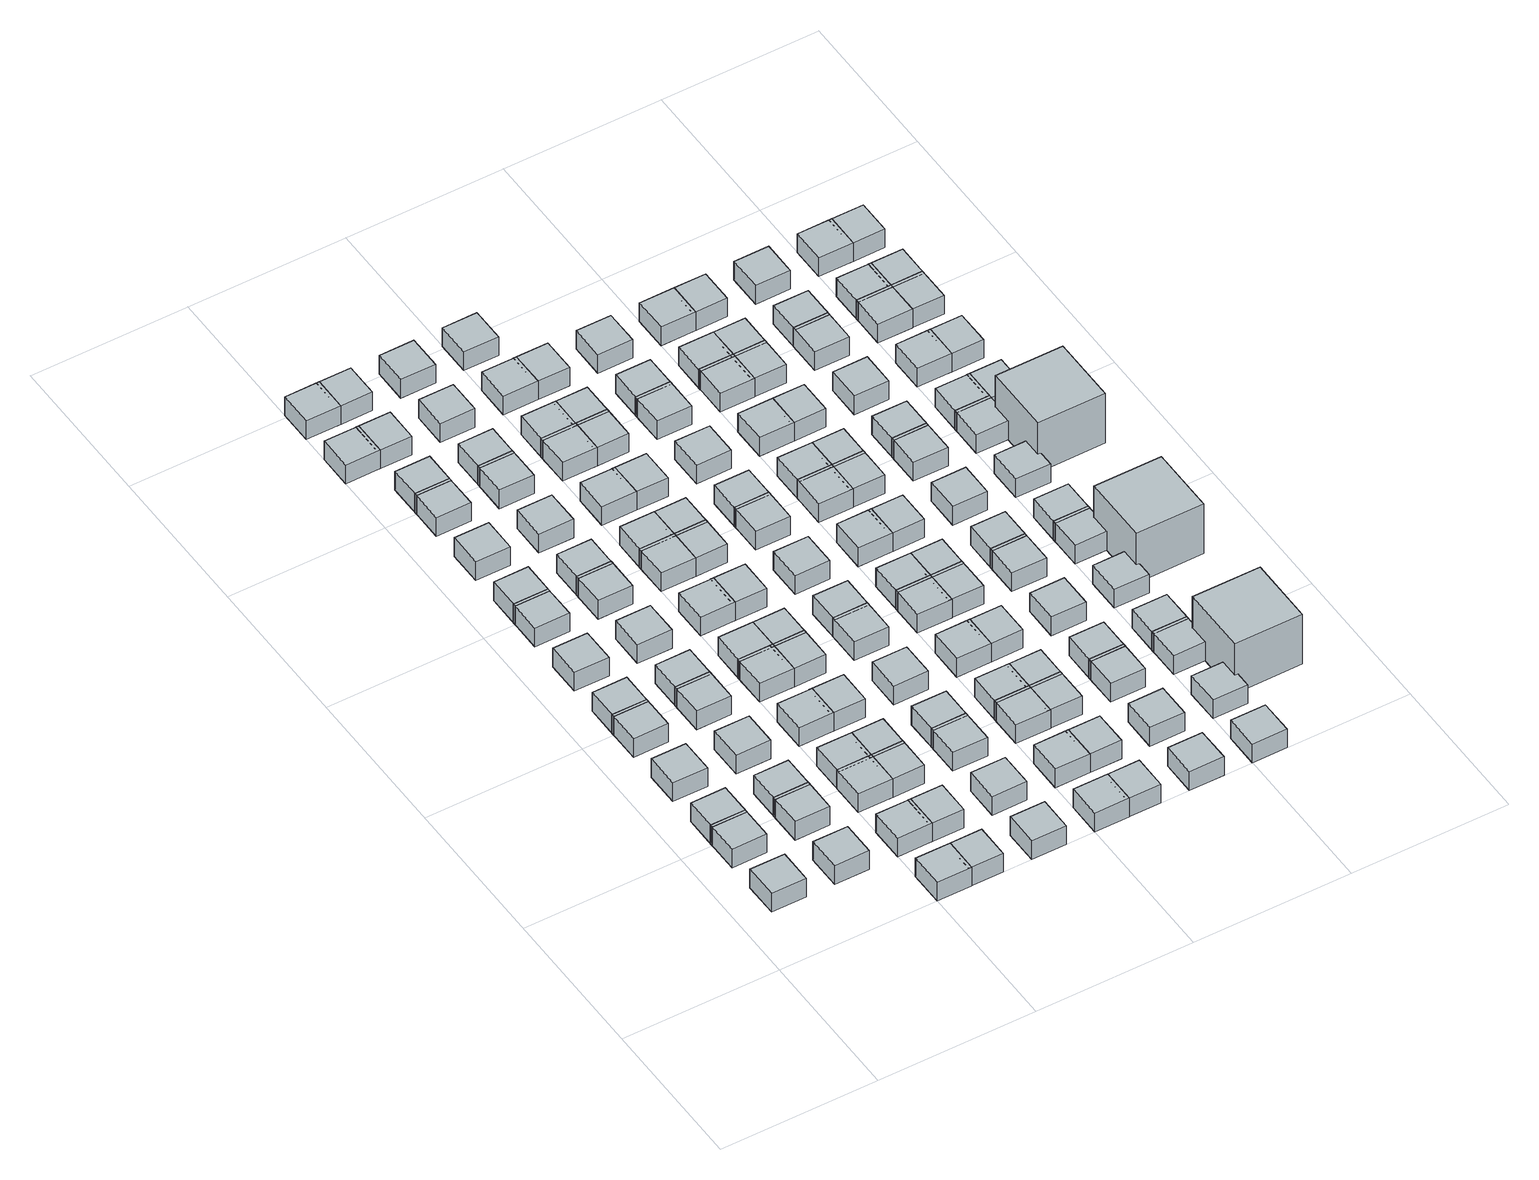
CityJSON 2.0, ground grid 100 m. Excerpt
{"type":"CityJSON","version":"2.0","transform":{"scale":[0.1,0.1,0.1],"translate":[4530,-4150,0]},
"CityObjects":{
"object1":{"type":"GenericCityObject","geometry":[{"type":"Solid","lod":"1","boundaries":[[[[0,1,2,3]],[[4,5,1,0]],[[5,6,2,1]],[[6,7,3,2]],[[7,4,0,3]],[[7,6,5,4]]]]}]},
"object2":{"type":"GenericCityObject","geometry":[{"type":"Solid","lod":"1","boundaries":[[[[8,9,10,11]],[[12,13,9,8]],[[13,14,10,9]],[[14,15,11,10]],[[15,12,8,11]],[[15,14,13,12]]]]}]},
"object3":{"type":"GenericCityObject","geometry":[{"type":"Solid","lod":"1","boundaries":[[[[16,17,18,19]],[[20,21,17,16]],[[21,22,18,17]],[[22,23,19,18]],[[23,20,16,19]],[[23,22,21,20]]]]}]},
"object4":{"type":"GenericCityObject","geometry":[{"type":"Solid","lod":"1","boundaries":[[[[24,25,26,27]],[[28,29,25,24]],[[29,30,26,25]],[[30,31,27,26]],[[31,28,24,27]],[[31,30,29,28]]]]}]},
"object5":{"type":"GenericCityObject","geometry":[{"type":"Solid","lod":"1","boundaries":[[[[32,33,34,35]],[[36,37,33,32]],[[37,38,34,33]],[[38,39,35,34]],[[39,36,32,35]],[[39,38,37,36]]]]}]},
"object6":{"type":"GenericCityObject","geometry":[{"type":"Solid","lod":"1","boundaries":[[[[40,41,42,43]],[[44,45,41,40]],[[45,46,42,41]],[[46,47,43,42]],[[47,44,40,43]],[[47,46,45,44]]]]}]},
"object7":{"type":"GenericCityObject","geometry":[{"type":"Solid","lod":"1","boundaries":[[[[48,49,50,51]],[[52,53,49,48]],[[53,54,50,49]],[[54,55,51,50]],[[55,52,48,51]],[[55,54,53,52]]]]}]},
"object8":{"type":"GenericCityObject","geometry":[{"type":"Solid","lod":"1","boundaries":[[[[56,57,58,59]],[[60,61,57,56]],[[61,62,58,57]],[[62,63,59,58]],[[63,60,56,59]],[[63,62,61,60]]]]}]},
"object9":{"type":"GenericCityObject","geometry":[{"type":"Solid","lod":"1","boundaries":[[[[64,65,66,67]],[[68,69,65,64]],[[69,70,66,65]],[[70,71,67,66]],[[71,68,64,67]],[[71,70,69,68]]]]}]},
"object10":{"type":"GenericCityObject","geometry":[{"type":"Solid","lod":"1","boundaries":[[[[72,73,74,75]],[[76,77,73,72]],[[77,78,74,73]],[[78,79,75,74]],[[79,76,72,75]],[[79,78,77,76]]]]}]},
"object11":{"type":"GenericCityObject","geometry":[{"type":"Solid","lod":"1","boundaries":[[[[80,81,82,83]],[[84,85,81,80]],[[85,86,82,81]],[[86,87,83,82]],[[87,84,80,83]],[[87,86,85,84]]]]}]},
"object12":{"type":"GenericCityObject","geometry":[{"type":"Solid","lod":"1","boundaries":[[[[88,89,90,91]],[[92,93,89,88]],[[93,94,90,89]],[[94,95,91,90]],[[95,92,88,91]],[[95,94,93,92]]]]}]},
"object13":{"type":"GenericCityObject","geometry":[{"type":"Solid","lod":"1","boundaries":[[[[96,97,98,99]],[[100,101,97,96]],[[101,102,98,97]],[[102,103,99,98]],[[103,100,96,99]],[[103,102,101,100]]]]}]},
"object14":{"type":"GenericCityObject","geometry":[{"type":"Solid","lod":"1","boundaries":[[[[104,105,106,107]],[[108,109,105,104]],[[109,110,106,105]],[[110,111,107,106]],[[111,108,104,107]],[[111,110,109,108]]]]}]},
"object15":{"type":"GenericCityObject","geometry":[{"type":"Solid","lod":"1","boundaries":[[[[112,113,114,115]],[[116,117,113,112]],[[117,118,114,113]],[[118,119,115,114]],[[119,116,112,115]],[[119,118,117,116]]]]}]},
"object16":{"type":"GenericCityObject","geometry":[{"type":"Solid","lod":"1","boundaries":[[[[120,121,122,123]],[[124,125,121,120]],[[125,126,122,121]],[[126,127,123,122]],[[127,124,120,123]],[[127,126,125,124]]]]}]},
"object17":{"type":"GenericCityObject","geometry":[{"type":"Solid","lod":"1","boundaries":[[[[128,129,130,131]],[[132,133,129,128]],[[133,134,130,129]],[[134,135,131,130]],[[135,132,128,131]],[[135,134,133,132]]]]}]},
"object18":{"type":"GenericCityObject","geometry":[{"type":"Solid","lod":"1","boundaries":[[[[136,137,138,139]],[[140,141,137,136]],[[141,142,138,137]],[[142,143,139,138]],[[143,140,136,139]],[[143,142,141,140]]]]}]},
"object19":{"type":"GenericCityObject","geometry":[{"type":"Solid","lod":"1","boundaries":[[[[144,145,146,147]],[[148,149,145,144]],[[149,150,146,145]],[[150,151,147,146]],[[151,148,144,147]],[[151,150,149,148]]]]}]},
"object20":{"type":"GenericCityObject","geometry":[{"type":"Solid","lod":"1","boundaries":[[[[152,153,154,155]],[[156,157,153,152]],[[157,158,154,153]],[[158,159,155,154]],[[159,156,152,155]],[[159,158,157,156]]]]}]},
"object21":{"type":"GenericCityObject","geometry":[{"type":"Solid","lod":"1","boundaries":[[[[160,161,162,163]],[[164,165,161,160]],[[165,166,162,161]],[[166,167,163,162]],[[167,164,160,163]],[[167,166,165,164]]]]}]},
"object22":{"type":"GenericCityObject","geometry":[{"type":"Solid","lod":"1","boundaries":[[[[168,169,170,171]],[[172,173,169,168]],[[173,174,170,169]],[[174,175,171,170]],[[175,172,168,171]],[[175,174,173,172]]]]}]},
"object23":{"type":"GenericCityObject","geometry":[{"type":"Solid","lod":"1","boundaries":[[[[176,177,178,179]],[[180,181,177,176]],[[181,182,178,177]],[[182,183,179,178]],[[183,180,176,179]],[[183,182,181,180]]]]}]},
"object24":{"type":"GenericCityObject","geometry":[{"type":"Solid","lod":"1","boundaries":[[[[184,185,186,187]],[[188,189,185,184]],[[189,190,186,185]],[[190,191,187,186]],[[191,188,184,187]],[[191,190,189,188]]]]}]},
"object25":{"type":"GenericCityObject","geometry":[{"type":"Solid","lod":"1","boundaries":[[[[192,193,194,195]],[[196,197,193,192]],[[197,198,194,193]],[[198,199,195,194]],[[199,196,192,195]],[[199,198,197,196]]]]}]},
"object26":{"type":"GenericCityObject","geometry":[{"type":"Solid","lod":"1","boundaries":[[[[200,201,202,203]],[[204,205,201,200]],[[205,206,202,201]],[[206,207,203,202]],[[207,204,200,203]],[[207,206,205,204]]]]}]},
"object27":{"type":"GenericCityObject","geometry":[{"type":"Solid","lod":"1","boundaries":[[[[208,209,210,211]],[[212,213,209,208]],[[213,214,210,209]],[[214,215,211,210]],[[215,212,208,211]],[[215,214,213,212]]]]}]},
"object28":{"type":"GenericCityObject","geometry":[{"type":"Solid","lod":"1","boundaries":[[[[216,217,218,219]],[[220,221,217,216]],[[221,222,218,217]],[[222,223,219,218]],[[223,220,216,219]],[[223,222,221,220]]]]}]},
"object29":{"type":"GenericCityObject","geometry":[{"type":"Solid","lod":"1","boundaries":[[[[224,225,226,227]],[[228,229,225,224]],[[229,230,226,225]],[[230,231,227,226]],[[231,228,224,227]],[[231,230,229,228]]]]}]},
"object30":{"type":"GenericCityObject","geometry":[{"type":"Solid","lod":"1","boundaries":[[[[232,233,234,235]],[[236,237,233,232]],[[237,238,234,233]],[[238,239,235,234]],[[239,236,232,235]],[[239,238,237,236]]]]}]},
"object31":{"type":"GenericCityObject","geometry":[{"type":"Solid","lod":"1","boundaries":[[[[240,241,242,243]],[[244,245,241,240]],[[245,246,242,241]],[[246,247,243,242]],[[247,244,240,243]],[[247,246,245,244]]]]}]},
"object32":{"type":"GenericCityObject","geometry":[{"type":"Solid","lod":"1","boundaries":[[[[248,249,250,251]],[[252,253,249,248]],[[253,254,250,249]],[[254,255,251,250]],[[255,252,248,251]],[[255,254,253,252]]]]}]},
"object33":{"type":"GenericCityObject","geometry":[{"type":"Solid","lod":"1","boundaries":[[[[256,257,258,259]],[[260,261,257,256]],[[261,262,258,257]],[[262,263,259,258]],[[263,260,256,259]],[[263,262,261,260]]]]}]},
"object34":{"type":"GenericCityObject","geometry":[{"type":"Solid","lod":"1","boundaries":[[[[264,265,266,267]],[[268,269,265,264]],[[269,270,266,265]],[[270,271,267,266]],[[271,268,264,267]],[[271,270,269,268]]]]}]},
"object35":{"type":"GenericCityObject","geometry":[{"type":"Solid","lod":"1","boundaries":[[[[272,273,274,275]],[[276,277,273,272]],[[277,278,274,273]],[[278,279,275,274]],[[279,276,272,275]],[[279,278,277,276]]]]}]},
"object36":{"type":"GenericCityObject","geometry":[{"type":"Solid","lod":"1","boundaries":[[[[280,281,282,283]],[[284,285,281,280]],[[285,286,282,281]],[[286,287,283,282]],[[287,284,280,283]],[[287,286,285,284]]]]}]},
"object37":{"type":"GenericCityObject","geometry":[{"type":"Solid","lod":"1","boundaries":[[[[288,289,290,291]],[[292,293,289,288]],[[293,294,290,289]],[[294,295,291,290]],[[295,292,288,291]],[[295,294,293,292]]]]}]},
"object38":{"type":"GenericCityObject","geometry":[{"type":"Solid","lod":"1","boundaries":[[[[296,297,298,299]],[[300,301,297,296]],[[301,302,298,297]],[[302,303,299,298]],[[303,300,296,299]],[[303,302,301,300]]]]}]},
"object39":{"type":"GenericCityObject","geometry":[{"type":"Solid","lod":"1","boundaries":[[[[304,305,306,307]],[[308,309,305,304]],[[309,310,306,305]],[[310,311,307,306]],[[311,308,304,307]],[[311,310,309,308]]]]}]},
"object40":{"type":"GenericCityObject","geometry":[{"type":"Solid","lod":"1","boundaries":[[[[312,313,314,315]],[[316,317,313,312]],[[317,318,314,313]],[[318,319,315,314]],[[319,316,312,315]],[[319,318,317,316]]]]}]},
"object41":{"type":"GenericCityObject","geometry":[{"type":"Solid","lod":"1","boundaries":[[[[320,321,322,323]],[[324,325,321,320]],[[325,326,322,321]],[[326,327,323,322]],[[327,324,320,323]],[[327,326,325,324]]]]}]},
"object42":{"type":"GenericCityObject","geometry":[{"type":"Solid","lod":"1","boundaries":[[[[328,329,330,331]],[[332,333,329,328]],[[333,334,330,329]],[[334,335,331,330]],[[335,332,328,331]],[[335,334,333,332]]]]}]},
"object43":{"type":"GenericCityObject","geometry":[{"type":"Solid","lod":"1","boundaries":[[[[336,337,338,339]],[[340,341,337,336]],[[341,342,338,337]],[[342,343,339,338]],[[343,340,336,339]],[[343,342,341,340]]]]}]},
"object44":{"type":"GenericCityObject","geometry":[{"type":"Solid","lod":"1","boundaries":[[[[344,345,346,347]],[[348,349,345,344]],[[349,350,346,345]],[[350,351,347,346]],[[351,348,344,347]],[[351,350,349,348]]]]}]},
"object45":{"type":"GenericCityObject","geometry":[{"type":"Solid","lod":"1","boundaries":[[[[352,353,354,355]],[[356,357,353,352]],[[357,358,354,353]],[[358,359,355,354]],[[359,356,352,355]],[[359,358,357,356]]]]}]},
"object46":{"type":"GenericCityObject","geometry":[{"type":"Solid","lod":"1","boundaries":[[[[360,361,362,363]],[[364,365,361,360]],[[365,366,362,361]],[[366,367,363,362]],[[367,364,360,363]],[[367,366,365,364]]]]}]},
"object47":{"type":"GenericCityObject","geometry":[{"type":"Solid","lod":"1","boundaries":[[[[368,369,370,371]],[[372,373,369,368]],[[373,374,370,369]],[[374,375,371,370]],[[375,372,368,371]],[[375,374,373,372]]]]}]},
"object48":{"type":"GenericCityObject","geometry":[{"type":"Solid","lod":"1","boundaries":[[[[376,377,378,379]],[[380,381,377,376]],[[381,382,378,377]],[[382,383,379,378]],[[383,380,376,379]],[[383,382,381,380]]]]}]},
"object49":{"type":"GenericCityObject","geometry":[{"type":"Solid","lod":"1","boundaries":[[[[384,385,386,387]],[[388,389,385,384]],[[389,390,386,385]],[[390,391,387,386]],[[391,388,384,387]],[[391,390,389,388]]]]}]},
"object50":{"type":"GenericCityObject","geometry":[{"type":"Solid","lod":"1","boundaries":[[[[392,393,394,395]],[[396,397,393,392]],[[397,398,394,393]],[[398,399,395,394]],[[399,396,392,395]],[[399,398,397,396]]]]}]},
"object51":{"type":"GenericCityObject","geometry":[{"type":"Solid","lod":"1","boundaries":[[[[400,401,402,403]],[[404,405,401,400]],[[405,406,402,401]],[[406,407,403,402]],[[407,404,400,403]],[[407,406,405,404]]]]}]},
"object52":{"type":"GenericCityObject","geometry":[{"type":"Solid","lod":"1","boundaries":[[[[408,409,410,411]],[[412,413,409,408]],[[413,414,410,409]],[[414,415,411,410]],[[415,412,408,411]],[[415,414,413,412]]]]}]},
"object53":{"type":"GenericCityObject","geometry":[{"type":"Solid","lod":"1","boundaries":[[[[416,417,418,419]],[[420,421,417,416]],[[421,422,418,417]],[[422,423,419,418]],[[423,420,416,419]],[[423,422,421,420]]]]}]},
"object54":{"type":"GenericCityObject","geometry":[{"type":"Solid","lod":"1","boundaries":[[[[424,425,426,427]],[[428,429,425,424]],[[429,430,426,425]],[[430,431,427,426]],[[431,428,424,427]],[[431,430,429,428]]]]}]},
"object55":{"type":"GenericCityObject","geometry":[{"type":"Solid","lod":"1","boundaries":[[[[432,433,434,435]],[[436,437,433,432]],[[437,438,434,433]],[[438,439,435,434]],[[439,436,432,435]],[[439,438,437,436]]]]}]},
"object56":{"type":"GenericCityObject","geometry":[{"type":"Solid","lod":"1","boundaries":[[[[440,441,442,443]],[[444,445,441,440]],[[445,446,442,441]],[[446,447,443,442]],[[447,444,440,443]],[[447,446,445,444]]]]}]},
"object57":{"type":"GenericCityObject","geometry":[{"type":"Solid","lod":"1","boundaries":[[[[448,449,450,451]],[[452,453,449,448]],[[453,454,450,449]],[[454,455,451,450]],[[455,452,448,451]],[[455,454,453,452]]]]}]},
"object58":{"type":"GenericCityObject","geometry":[{"type":"Solid","lod":"1","boundaries":[[[[456,457,458,459]],[[460,461,457,456]],[[461,462,458,457]],[[462,463,459,458]],[[463,460,456,459]],[[463,462,461,460]]]]}]},
"object59":{"type":"GenericCityObject","geometry":[{"type":"Solid","lod":"1","boundaries":[[[[464,465,466,467]],[[468,469,465,464]],[[469,470,466,465]],[[470,471,467,466]],[[471,468,464,467]],[[471,470,469,468]]]]}]},
"object60":{"type":"GenericCityObject","geometry":[{"type":"Solid","lod":"1","boundaries":[[[[472,473,474,475]],[[476,477,473,472]],[[477,478,474,473]],[[478,479,475,474]],[[479,476,472,475]],[[479,478,477,476]]]]}]},
"object61":{"type":"GenericCityObject","geometry":[{"type":"Solid","lod":"1","boundaries":[[[[480,481,482,483]],[[484,485,481,480]],[[485,486,482,481]],[[486,487,483,482]],[[487,484,480,483]],[[487,486,485,484]]]]}]},
"object62":{"type":"GenericCityObject","geometry":[{"type":"Solid","lod":"1","boundaries":[[[[488,489,490,491]],[[492,493,489,488]],[[493,494,490,489]],[[494,495,491,490]],[[495,492,488,491]],[[495,494,493,492]]]]}]},
"object63":{"type":"GenericCityObject","geometry":[{"type":"Solid","lod":"1","boundaries":[[[[496,497,498,499]],[[500,501,497,496]],[[501,502,498,497]],[[502,503,499,498]],[[503,500,496,499]],[[503,502,501,500]]]]}]},
"object64":{"type":"GenericCityObject","geometry":[{"type":"Solid","lod":"1","boundaries":[[[[504,505,506,507]],[[508,509,505,504]],[[509,510,506,505]],[[510,511,507,506]],[[511,508,504,507]],[[511,510,509,508]]]]}]},
"object65":{"type":"GenericCityObject","geometry":[{"type":"Solid","lod":"1","boundaries":[[[[512,513,514,515]],[[516,517,513,512]],[[517,518,514,513]],[[518,519,515,514]],[[519,516,512,515]],[[519,518,517,516]]]]}]},
"object66":{"type":"GenericCityObject","geometry":[{"type":"Solid","lod":"1","boundaries":[[[[520,521,522,523]],[[524,525,521,520]],[[525,526,522,521]],[[526,527,523,522]],[[527,524,520,523]],[[527,526,525,524]]]]}]},
"object67":{"type":"GenericCityObject","geometry":[{"type":"Solid","lod":"1","boundaries":[[[[528,529,530,531]],[[532,533,529,528]],[[533,534,530,529]],[[534,535,531,530]],[[535,532,528,531]],[[535,534,533,532]]]]}]},
"object68":{"type":"GenericCityObject","geometry":[{"type":"Solid","lod":"1","boundaries":[[[[536,537,538,539]],[[540,541,537,536]],[[541,542,538,537]],[[542,543,539,538]],[[543,540,536,539]],[[543,542,541,540]]]]}]},
"object69":{"type":"GenericCityObject","geometry":[{"type":"Solid","lod":"1","boundaries":[[[[544,545,546,547]],[[548,549,545,544]],[[549,550,546,545]],[[550,551,547,546]],[[551,548,544,547]],[[551,550,549,548]]]]}]},
"object70":{"type":"GenericCityObject","geometry":[{"type":"Solid","lod":"1","boundaries":[[[[552,553,554,555]],[[556,557,553,552]],[[557,558,554,553]],[[558,559,555,554]],[[559,556,552,555]],[[559,558,557,556]]]]}]},
"object71":{"type":"GenericCityObject","geometry":[{"type":"Solid","lod":"1","boundaries":[[[[560,561,562,563]],[[564,565,561,560]],[[565,566,562,561]],[[566,567,563,562]],[[567,564,560,563]],[[567,566,565,564]]]]}]},
"object72":{"type":"GenericCityObject","geometry":[{"type":"Solid","lod":"1","boundaries":[[[[568,569,570,571]],[[572,573,569,568]],[[573,574,570,569]],[[574,575,571,570]],[[575,572,568,571]],[[575,574,573,572]]]]}]},
"object73":{"type":"GenericCityObject","geometry":[{"type":"Solid","lod":"1","boundaries":[[[[576,577,578,579]],[[580,581,577,576]],[[581,582,578,577]],[[582,583,579,578]],[[583,580,576,579]],[[583,582,581,580]]]]}]},
"object74":{"type":"GenericCityObject","geometry":[{"type":"Solid","lod":"1","boundaries":[[[[584,585,586,587]],[[588,589,585,584]],[[589,590,586,585]],[[590,591,587,586]],[[591,588,584,587]],[[591,590,589,588]]]]}]},
"object75":{"type":"GenericCityObject","geometry":[{"type":"Solid","lod":"1","boundaries":[[[[592,593,594,595]],[[596,597,593,592]],[[597,598,594,593]],[[598,599,595,594]],[[599,596,592,595]],[[599,598,597,596]]]]}]},
"object76":{"type":"GenericCityObject","geometry":[{"type":"Solid","lod":"1","boundaries":[[[[600,601,602,603]],[[604,605,601,600]],[[605,606,602,601]],[[606,607,603,602]],[[607,604,600,603]],[[607,606,605,604]]]]}]},
"object77":{"type":"GenericCityObject","geometry":[{"type":"Solid","lod":"1","boundaries":[[[[608,609,610,611]],[[612,613,609,608]],[[613,614,610,609]],[[614,615,611,610]],[[615,612,608,611]],[[615,614,613,612]]]]}]},
"object78":{"type":"GenericCityObject","geometry":[{"type":"Solid","lod":"1","boundaries":[[[[616,617,618,619]],[[620,621,617,616]],[[621,622,618,617]],[[622,623,619,618]],[[623,620,616,619]],[[623,622,621,620]]]]}]},
"object79":{"type":"GenericCityObject","geometry":[{"type":"Solid","lod":"1","boundaries":[[[[624,625,626,627]],[[628,629,625,624]],[[629,630,626,625]],[[630,631,627,626]],[[631,628,624,627]],[[631,630,629,628]]]]}]},
"object80":{"type":"GenericCityObject","geometry":[{"type":"Solid","lod":"1","boundaries":[[[[632,633,634,635]],[[636,637,633,632]],[[637,638,634,633]],[[638,639,635,634]],[[639,636,632,635]],[[639,638,637,636]]]]}]},
"object81":{"type":"GenericCityObject","geometry":[{"type":"Solid","lod":"1","boundaries":[[[[640,641,642,643]],[[644,645,641,640]],[[645,646,642,641]],[[646,647,643,642]],[[647,644,640,643]],[[647,646,645,644]]]]}]},
"object82":{"type":"GenericCityObject","geometry":[{"type":"Solid","lod":"1","boundaries":[[[[648,649,650,651]],[[652,653,649,648]],[[653,654,650,649]],[[654,655,651,650]],[[655,652,648,651]],[[655,654,653,652]]]]}]},
"object83":{"type":"GenericCityObject","geometry":[{"type":"Solid","lod":"1","boundaries":[[[[656,657,658,659]],[[660,661,657,656]],[[661,662,658,657]],[[662,663,659,658]],[[663,660,656,659]],[[663,662,661,660]]]]}]},
"object84":{"type":"GenericCityObject","geometry":[{"type":"Solid","lod":"1","boundaries":[[[[664,665,666,667]],[[668,669,665,664]],[[669,670,666,665]],[[670,671,667,666]],[[671,668,664,667]],[[671,670,669,668]]]]}]},
"object85":{"type":"GenericCityObject","geometry":[{"type":"Solid","lod":"1","boundaries":[[[[672,673,674,675]],[[676,677,673,672]],[[677,678,674,673]],[[678,679,675,674]],[[679,676,672,675]],[[679,678,677,676]]]]}]},
"object86":{"type":"GenericCityObject","geometry":[{"type":"Solid","lod":"1","boundaries":[[[[680,681,682,683]],[[684,685,681,680]],[[685,686,682,681]],[[686,687,683,682]],[[687,684,680,683]],[[687,686,685,684]]]]}]},
"object87":{"type":"GenericCityObject","geometry":[{"type":"Solid","lod":"1","boundaries":[[[[688,689,690,691]],[[692,693,689,688]],[[693,694,690,689]],[[694,695,691,690]],[[695,692,688,691]],[[695,694,693,692]]]]}]},
"object88":{"type":"GenericCityObject","geometry":[{"type":"Solid","lod":"1","boundaries":[[[[696,697,698,699]],[[700,701,697,696]],[[701,702,698,697]],[[702,703,699,698]],[[703,700,696,699]],[[703,702,701,700]]]]}]},
"object89":{"type":"GenericCityObject","geometry":[{"type":"Solid","lod":"1","boundaries":[[[[704,705,706,707]],[[708,709,705,704]],[[709,710,706,705]],[[710,711,707,706]],[[711,708,704,707]],[[711,710,709,708]]]]}]},
"object90":{"type":"GenericCityObject","geometry":[{"type":"Solid","lod":"1","boundaries":[[[[712,713,714,715]],[[716,717,713,712]],[[717,718,714,713]],[[718,719,715,714]],[[719,716,712,715]],[[719,718,717,716]]]]}]},
"object91":{"type":"GenericCityObject","geometry":[{"type":"Solid","lod":"1","boundaries":[[[[720,721,722,723]],[[724,725,721,720]],[[725,726,722,721]],[[726,727,723,722]],[[727,724,720,723]],[[727,726,725,724]]]]}]},
"object92":{"type":"GenericCityObject","geometry":[{"type":"Solid","lod":"1","boundaries":[[[[728,729,730,731]],[[732,733,729,728]],[[733,734,730,729]],[[734,735,731,730]],[[735,732,728,731]],[[735,734,733,732]]]]}]},
"object93":{"type":"GenericCityObject","geometry":[{"type":"Solid","lod":"1","boundaries":[[[[736,737,738,739]],[[740,741,737,736]],[[741,742,738,737]],[[742,743,739,738]],[[743,740,736,739]],[[743,742,741,740]]]]}]},
"object94":{"type":"GenericCityObject","geometry":[{"type":"Solid","lod":"1","boundaries":[[[[744,745,746,747]],[[748,749,745,744]],[[749,750,746,745]],[[750,751,747,746]],[[751,748,744,747]],[[751,750,749,748]]]]}]},
"object95":{"type":"GenericCityObject","geometry":[{"type":"Solid","lod":"1","boundaries":[[[[752,753,754,755]],[[756,757,753,752]],[[757,758,754,753]],[[758,759,755,754]],[[759,756,752,755]],[[759,758,757,756]]]]}]},
"object96":{"type":"GenericCityObject","geometry":[{"type":"Solid","lod":"1","boundaries":[[[[760,761,762,763]],[[764,765,761,760]],[[765,766,762,761]],[[766,767,763,762]],[[767,764,760,763]],[[767,766,765,764]]]]}]},
"object97":{"type":"GenericCityObject","geometry":[{"type":"Solid","lod":"1","boundaries":[[[[768,769,770,771]],[[772,773,769,768]],[[773,774,770,769]],[[774,775,771,770]],[[775,772,768,771]],[[775,774,773,772]]]]}]},
"object98":{"type":"GenericCityObject","geometry":[{"type":"Solid","lod":"1","boundaries":[[[[776,777,778,779]],[[780,781,777,776]],[[781,782,778,777]],[[782,783,779,778]],[[783,780,776,779]],[[783,782,781,780]]]]}]},
"object99":{"type":"GenericCityObject","geometry":[{"type":"Solid","lod":"1","boundaries":[[[[784,785,786,787]],[[788,789,785,784]],[[789,790,786,785]],[[790,791,787,786]],[[791,788,784,787]],[[791,790,789,788]]]]}]},
"object100":{"type":"GenericCityObject","geometry":[{"type":"Solid","lod":"1","boundaries":[[[[792,793,794,795]],[[796,797,793,792]],[[797,798,794,793]],[[798,799,795,794]],[[799,796,792,795]],[[799,798,797,796]]]]}]},
"object101":{"type":"GenericCityObject","geometry":[{"type":"Solid","lod":"1","boundaries":[[[[800,801,802,803]],[[804,805,801,800]],[[805,806,802,801]],[[806,807,803,802]],[[807,804,800,803]],[[807,806,805,804]]]]}]},
"object102":{"type":"GenericCityObject","geometry":[{"type":"Solid","lod":"1","boundaries":[[[[808,809,810,811]],[[812,813,809,808]],[[813,814,810,809]],[[814,815,811,810]],[[815,812,808,811]],[[815,814,813,812]]]]}]},
"object103":{"type":"GenericCityObject","geometry":[{"type":"Solid","lod":"1","boundaries":[[[[816,817,818,819]],[[820,821,817,816]],[[821,822,818,817]],[[822,823,819,818]],[[823,820,816,819]],[[823,822,821,820]]]]}]},
"object104":{"type":"GenericCityObject","geometry":[{"type":"Solid","lod":"1","boundaries":[[[[824,825,826,827]],[[828,829,825,824]],[[829,830,826,825]],[[830,831,827,826]],[[831,828,824,827]],[[831,830,829,828]]]]}]},
"object105":{"type":"GenericCityObject","geometry":[{"type":"Solid","lod":"1","boundaries":[[[[832,833,834,835]],[[836,837,833,832]],[[837,838,834,833]],[[838,839,835,834]],[[839,836,832,835]],[[839,838,837,836]]]]}]},
"object106":{"type":"GenericCityObject","geometry":[{"type":"Solid","lod":"1","boundaries":[[[[840,841,842,843]],[[844,845,841,840]],[[845,846,842,841]],[[846,847,843,842]],[[847,844,840,843]],[[847,846,845,844]]]]}]},
"object107":{"type":"GenericCityObject","geometry":[{"type":"Solid","lod":"1","boundaries":[[[[848,849,850,851]],[[852,853,849,848]],[[853,854,850,849]],[[854,855,851,850]],[[855,852,848,851]],[[855,854,853,852]]]]}]},
"object108":{"type":"GenericCityObject","geometry":[{"type":"Solid","lod":"1","boundaries":[[[[856,857,858,859]],[[860,861,857,856]],[[861,862,858,857]],[[862,863,859,858]],[[863,860,856,859]],[[863,862,861,860]]]]}]},
"object109":{"type":"GenericCityObject","geometry":[{"type":"Solid","lod":"1","boundaries":[[[[864,865,866,867]],[[868,869,865,864]],[[869,870,866,865]],[[870,871,867,866]],[[871,868,864,867]],[[871,870,869,868]]]]}]},
"object110":{"type":"GenericCityObject","geometry":[{"type":"Solid","lod":"1","boundaries":[[[[872,873,874,875]],[[876,877,873,872]],[[877,878,874,873]],[[878,879,875,874]],[[879,876,872,875]],[[879,878,877,876]]]]}]},
"object111":{"type":"GenericCityObject","geometry":[{"type":"Solid","lod":"1","boundaries":[[[[880,881,882,883]],[[884,885,881,880]],[[885,886,882,881]],[[886,887,883,882]],[[887,884,880,883]],[[887,886,885,884]]]]}]},
"object112":{"type":"GenericCityObject","geometry":[{"type":"Solid","lod":"1","boundaries":[[[[888,889,890,891]],[[892,893,889,888]],[[893,894,890,889]],[[894,895,891,890]],[[895,892,888,891]],[[895,894,893,892]]]]}]},
"object113":{"type":"GenericCityObject","geometry":[{"type":"Solid","lod":"1","boundaries":[[[[896,897,898,899]],[[900,901,897,896]],[[901,902,898,897]],[[902,903,899,898]],[[903,900,896,899]],[[903,902,901,900]]]]}]},
"object114":{"type":"GenericCityObject","geometry":[{"type":"Solid","lod":"1","boundaries":[[[[904,905,906,907]],[[908,909,905,904]],[[909,910,906,905]],[[910,911,907,906]],[[911,908,904,907]],[[911,910,909,908]]]]}]},
"object115":{"type":"GenericCityObject","geometry":[{"type":"Solid","lod":"1","boundaries":[[[[912,913,914,915]],[[916,917,913,912]],[[917,918,914,913]],[[918,919,915,914]],[[919,916,912,915]],[[919,918,917,916]]]]}]},
"object116":{"type":"GenericCityObject","geometry":[{"type":"Solid","lod":"1","boundaries":[[[[920,921,922,923]],[[924,925,921,920]],[[925,926,922,921]],[[926,927,923,922]],[[927,924,920,923]],[[927,926,925,924]]]]}]},
"object117":{"type":"GenericCityObject","geometry":[{"type":"Solid","lod":"1","boundaries":[[[[928,929,930,931]],[[932,933,929,928]],[[933,934,930,929]],[[934,935,931,930]],[[935,932,928,931]],[[935,934,933,932]]]]}]},
"object118":{"type":"GenericCityObject","geometry":[{"type":"Solid","lod":"1","boundaries":[[[[936,937,938,939]],[[940,941,937,936]],[[941,942,938,937]],[[942,943,939,938]],[[943,940,936,939]],[[943,942,941,940]]]]}]},
"object119":{"type":"GenericCityObject","geometry":[{"type":"Solid","lod":"1","boundaries":[[[[944,945,946,947]],[[948,949,945,944]],[[949,950,946,945]],[[950,951,947,946]],[[951,948,944,947]],[[951,950,949,948]]]]}]},
"object120":{"type":"GenericCityObject","geometry":[{"type":"Solid","lod":"1","boundaries":[[[[952,953,954,955]],[[956,957,953,952]],[[957,958,954,953]],[[958,959,955,954]],[[959,956,952,955]],[[959,958,957,956]]]]}]},
"object121":{"type":"GenericCityObject","geometry":[{"type":"Solid","lod":"1","boundaries":[[[[960,961,962,963]],[[964,965,961,960]],[[965,966,962,961]],[[966,967,963,962]],[[967,964,960,963]],[[967,966,965,964]]]]}]},
"object122":{"type":"GenericCityObject","geometry":[{"type":"Solid","lod":"1","boundaries":[[[[968,969,970,971]],[[972,973,969,968]],[[973,974,970,969]],[[974,975,971,970]],[[975,972,968,971]],[[975,974,973,972]]]]}]},
"object123":{"type":"GenericCityObject","geometry":[{"type":"Solid","lod":"1","boundaries":[[[[976,977,978,979]],[[980,981,977,976]],[[981,982,978,977]],[[982,983,979,978]],[[983,980,976,979]],[[983,982,981,980]]]]}]},
"object124":{"type":"GenericCityObject","geometry":[{"type":"Solid","lod":"1","boundaries":[[[[984,985,986,987]],[[988,989,985,984]],[[989,990,986,985]],[[990,991,987,986]],[[991,988,984,987]],[[991,990,989,988]]]]}]},
"object125":{"type":"GenericCityObject","geometry":[{"type":"Solid","lod":"1","boundaries":[[[[992,993,994,995]],[[996,997,993,992]],[[997,998,994,993]],[[998,999,995,994]],[[999,996,992,995]],[[999,998,997,996]]]]}]},
"object126":{"type":"GenericCityObject","geometry":[{"type":"Solid","lod":"1","boundaries":[[[[1000,1001,1002,1003]],[[1004,1005,1001,1000]],[[1005,1006,1002,1001]],[[1006,1007,1003,1002]],[[1007,1004,1000,1003]],[[1007,1006,1005,1004]]]]}]},
"object127":{"type":"GenericCityObject","geometry":[{"type":"Solid","lod":"1","boundaries":[[[[1008,1009,1010,1011]],[[1012,1013,1009,1008]],[[1013,1014,1010,1009]],[[1014,1015,1011,1010]],[[1015,1012,1008,1011]],[[1015,1014,1013,1012]]]]}]},
"object128":{"type":"GenericCityObject","geometry":[{"type":"Solid","lod":"1","boundaries":[[[[1016,1017,1018,1019]],[[1020,1021,1017,1016]],[[1021,1022,1018,1017]],[[1022,1023,1019,1018]],[[1023,1020,1016,1019]],[[1023,1022,1021,1020]]]]}]},
"object129":{"type":"GenericCityObject","geometry":[{"type":"Solid","lod":"1","boundaries":[[[[1024,1025,1026,1027]],[[1028,1029,1025,1024]],[[1029,1030,1026,1025]],[[1030,1031,1027,1026]],[[1031,1028,1024,1027]],[[1031,1030,1029,1028]]]]}]},
"object130":{"type":"GenericCityObject","geometry":[{"type":"Solid","lod":"1","boundaries":[[[[1032,1033,1034,1035]],[[1036,1037,1033,1032]],[[1037,1038,1034,1033]],[[1038,1039,1035,1034]],[[1039,1036,1032,1035]],[[1039,1038,1037,1036]]]]}]},
"object131":{"type":"GenericCityObject","geometry":[{"type":"Solid","lod":"1","boundaries":[[[[1040,1041,1042,1043]],[[1044,1045,1041,1040]],[[1045,1046,1042,1041]],[[1046,1047,1043,1042]],[[1047,1044,1040,1043]],[[1047,1046,1045,1044]]]]}]},
"object132":{"type":"GenericCityObject","geometry":[{"type":"Solid","lod":"1","boundaries":[[[[1048,1049,1050,1051]],[[1052,1053,1049,1048]],[[1053,1054,1050,1049]],[[1054,1055,1051,1050]],[[1055,1052,1048,1051]],[[1055,1054,1053,1052]]]]}]},
"object133":{"type":"GenericCityObject","geometry":[{"type":"Solid","lod":"1","boundaries":[[[[1056,1057,1058,1059]],[[1060,1061,1057,1056]],[[1061,1062,1058,1057]],[[1062,1063,1059,1058]],[[1063,1060,1056,1059]],[[1063,1062,1061,1060]]]]}]},
"object134":{"type":"GenericCityObject","geometry":[{"type":"Solid","lod":"1","boundaries":[[[[1064,1065,1066,1067]],[[1068,1069,1065,1064]],[[1069,1070,1066,1065]],[[1070,1071,1067,1066]],[[1071,1068,1064,1067]],[[1071,1070,1069,1068]]]]}]},
"object135":{"type":"GenericCityObject","geometry":[{"type":"Solid","lod":"1","boundaries":[[[[1072,1073,1074,1075]],[[1076,1077,1073,1072]],[[1077,1078,1074,1073]],[[1078,1079,1075,1074]],[[1079,1076,1072,1075]],[[1079,1078,1077,1076]]]]}]},
"object136":{"type":"GenericCityObject","geometry":[{"type":"Solid","lod":"1","boundaries":[[[[1080,1081,1082,1083]],[[1084,1085,1081,1080]],[[1085,1086,1082,1081]],[[1086,1087,1083,1082]],[[1087,1084,1080,1083]],[[1087,1086,1085,1084]]]]}]},
"object137":{"type":"GenericCityObject","geometry":[{"type":"Solid","lod":"1","boundaries":[[[[1088,1089,1090,1091]],[[1092,1093,1089,1088]],[[1093,1094,1090,1089]],[[1094,1095,1091,1090]],[[1095,1092,1088,1091]],[[1095,1094,1093,1092]]]]}]}
},
"vertices":[
[200,400,0],[420,400,0],[420,620,0],[200,620,0],[200,400,140],[420,400,140],[420,620,140],[200,620,140],
[200,800,0],[420,800,0],[420,1020,0],[200,1020,0],[200,800,140],[420,800,140],[420,1020,140],[200,1020,140],
[200,1000,0],[420,1000,0],[420,1220,0],[200,1220,0],[200,1000,140],[420,1000,140],[420,1220,140],[200,1220,140],
[200,1400,0],[420,1400,0],[420,1620,0],[200,1620,0],[200,1400,140],[420,1400,140],[420,1620,140],[200,1620,140],
[600,400,0],[820,400,0],[820,620,0],[600,620,0],[600,400,140],[820,400,140],[820,620,140],[600,620,140],
[200,1800,0],[420,1800,0],[420,2020,0],[200,2020,0],[200,1800,140],[420,1800,140],[420,2020,140],[200,2020,140],
[200,2000,0],[420,2000,0],[420,2220,0],[200,2220,0],[200,2000,140],[420,2000,140],[420,2220,140],[200,2220,140],
[600,800,0],[820,800,0],[820,1020,0],[600,1020,0],[600,800,140],[820,800,140],[820,1020,140],[600,1020,140],
[600,1000,0],[820,1000,0],[820,1220,0],[600,1220,0],[600,1000,140],[820,1000,140],[820,1220,140],[600,1220,140],
[200,2400,0],[420,2400,0],[420,2620,0],[200,2620,0],[200,2400,140],[420,2400,140],[420,2620,140],[200,2620,140],
[1000,0,0],[1220,0,0],[1220,220,0],[1000,220,0],[1000,0,140],[1220,0,140],[1220,220,140],[1000,220,140],
[600,1400,0],[820,1400,0],[820,1620,0],[600,1620,0],[600,1400,140],[820,1400,140],[820,1620,140],[600,1620,140],
[200,2800,0],[420,2800,0],[420,3020,0],[200,3020,0],[200,2800,140],[420,2800,140],[420,3020,140],[200,3020,140],
[200,3000,0],[420,3000,0],[420,3220,0],[200,3220,0],[200,3000,140],[420,3000,140],[420,3220,140],[200,3220,140],
[1000,400,0],[1220,400,0],[1220,620,0],[1000,620,0],[1000,400,140],[1220,400,140],[1220,620,140],[1000,620,140],
[600,1800,0],[820,1800,0],[820,2020,0],[600,2020,0],[600,1800,140],[820,1800,140],[820,2020,140],[600,2020,140],
[600,2000,0],[820,2000,0],[820,2220,0],[600,2220,0],[600,2000,140],[820,2000,140],[820,2220,140],[600,2220,140],
[1200,0,0],[1420,0,0],[1420,220,0],[1200,220,0],[1200,0,140],[1420,0,140],[1420,220,140],[1200,220,140],
[200,3400,0],[420,3400,0],[420,3620,0],[200,3620,0],[200,3400,140],[420,3400,140],[420,3620,140],[200,3620,140],
[1000,800,0],[1220,800,0],[1220,1020,0],[1000,1020,0],[1000,800,140],[1220,800,140],[1220,1020,140],[1000,1020,140],
[1000,1000,0],[1220,1000,0],[1220,1220,0],[1000,1220,0],[1000,1000,140],[1220,1000,140],[1220,1220,140],[1000,1220,140],
[0,4400,0],[220,4400,0],[220,4620,0],[0,4620,0],[0,4400,140],[220,4400,140],[220,4620,140],[0,4620,140],
[600,2400,0],[820,2400,0],[820,2620,0],[600,2620,0],[600,2400,140],[820,2400,140],[820,2620,140],[600,2620,140],
[1200,400,0],[1420,400,0],[1420,620,0],[1200,620,0],[1200,400,140],[1420,400,140],[1420,620,140],[1200,620,140],
[200,3800,0],[420,3800,0],[420,4020,0],[200,4020,0],[200,3800,140],[420,3800,140],[420,4020,140],[200,4020,140],
[200,4000,0],[420,4000,0],[420,4220,0],[200,4220,0],[200,4000,140],[420,4000,140],[420,4220,140],[200,4220,140],
[1000,1400,0],[1220,1400,0],[1220,1620,0],[1000,1620,0],[1000,1400,140],[1220,1400,140],[1220,1620,140],[1000,1620,140],
[0,4800,0],[220,4800,0],[220,5020,0],[0,5020,0],[0,4800,140],[220,4800,140],[220,5020,140],[0,5020,140],
[600,2800,0],[820,2800,0],[820,3020,0],[600,3020,0],[600,2800,140],[820,2800,140],[820,3020,140],[600,3020,140],
[1200,800,0],[1420,800,0],[1420,1020,0],[1200,1020,0],[1200,800,140],[1420,800,140],[1420,1020,140],[1200,1020,140],
[600,3000,0],[820,3000,0],[820,3220,0],[600,3220,0],[600,3000,140],[820,3000,140],[820,3220,140],[600,3220,140],
[1200,1000,0],[1420,1000,0],[1420,1220,0],[1200,1220,0],[1200,1000,140],[1420,1000,140],[1420,1220,140],[1200,1220,140],
[200,4400,0],[420,4400,0],[420,4620,0],[200,4620,0],[200,4400,140],[420,4400,140],[420,4620,140],[200,4620,140],
[1000,1800,0],[1220,1800,0],[1220,2020,0],[1000,2020,0],[1000,1800,140],[1220,1800,140],[1220,2020,140],[1000,2020,140],
[1000,2000,0],[1220,2000,0],[1220,2220,0],[1000,2220,0],[1000,2000,140],[1220,2000,140],[1220,2220,140],[1000,2220,140],
[1600,0,0],[1820,0,0],[1820,220,0],[1600,220,0],[1600,0,140],[1820,0,140],[1820,220,140],[1600,220,140],
[600,3400,0],[820,3400,0],[820,3620,0],[600,3620,0],[600,3400,140],[820,3400,140],[820,3620,140],[600,3620,140],
[1200,1400,0],[1420,1400,0],[1420,1620,0],[1200,1620,0],[1200,1400,140],[1420,1400,140],[1420,1620,140],[1200,1620,140],
[200,4800,0],[420,4800,0],[420,5020,0],[200,5020,0],[200,4800,140],[420,4800,140],[420,5020,140],[200,5020,140],
[1000,2400,0],[1220,2400,0],[1220,2620,0],[1000,2620,0],[1000,2400,140],[1220,2400,140],[1220,2620,140],[1000,2620,140],
[1600,400,0],[1820,400,0],[1820,620,0],[1600,620,0],[1600,400,140],[1820,400,140],[1820,620,140],[1600,620,140],
[600,3800,0],[820,3800,0],[820,4020,0],[600,4020,0],[600,3800,140],[820,3800,140],[820,4020,140],[600,4020,140],
[1200,1800,0],[1420,1800,0],[1420,2020,0],[1200,2020,0],[1200,1800,140],[1420,1800,140],[1420,2020,140],[1200,2020,140],
[600,4000,0],[820,4000,0],[820,4220,0],[600,4220,0],[600,4000,140],[820,4000,140],[820,4220,140],[600,4220,140],
[1200,2000,0],[1420,2000,0],[1420,2220,0],[1200,2220,0],[1200,2000,140],[1420,2000,140],[1420,2220,140],[1200,2220,140],
[1000,2800,0],[1220,2800,0],[1220,3020,0],[1000,3020,0],[1000,2800,140],[1220,2800,140],[1220,3020,140],[1000,3020,140],
[1600,800,0],[1820,800,0],[1820,1020,0],[1600,1020,0],[1600,800,140],[1820,800,140],[1820,1020,140],[1600,1020,140],
[1000,3000,0],[1220,3000,0],[1220,3220,0],[1000,3220,0],[1000,3000,140],[1220,3000,140],[1220,3220,140],[1000,3220,140],
[1600,1000,0],[1820,1000,0],[1820,1220,0],[1600,1220,0],[1600,1000,140],[1820,1000,140],[1820,1220,140],[1600,1220,140],
[600,4400,0],[820,4400,0],[820,4620,0],[600,4620,0],[600,4400,140],[820,4400,140],[820,4620,140],[600,4620,140],
[1200,2400,0],[1420,2400,0],[1420,2620,0],[1200,2620,0],[1200,2400,140],[1420,2400,140],[1420,2620,140],[1200,2620,140],
[2000,0,0],[2220,0,0],[2220,220,0],[2000,220,0],[2000,0,140],[2220,0,140],[2220,220,140],[2000,220,140],
[1000,3400,0],[1220,3400,0],[1220,3620,0],[1000,3620,0],[1000,3400,140],[1220,3400,140],[1220,3620,140],[1000,3620,140],
[1600,1400,0],[1820,1400,0],[1820,1620,0],[1600,1620,0],[1600,1400,140],[1820,1400,140],[1820,1620,140],[1600,1620,140],
[600,4800,0],[820,4800,0],[820,5020,0],[600,5020,0],[600,4800,140],[820,4800,140],[820,5020,140],[600,5020,140],
[1200,2800,0],[1420,2800,0],[1420,3020,0],[1200,3020,0],[1200,2800,140],[1420,2800,140],[1420,3020,140],[1200,3020,140],
[1200,3000,0],[1420,3000,0],[1420,3220,0],[1200,3220,0],[1200,3000,140],[1420,3000,140],[1420,3220,140],[1200,3220,140],
[2000,400,0],[2220,400,0],[2220,620,0],[2000,620,0],[2000,400,140],[2220,400,140],[2220,620,140],[2000,620,140],
[1000,3800,0],[1220,3800,0],[1220,4020,0],[1000,4020,0],[1000,3800,140],[1220,3800,140],[1220,4020,140],[1000,4020,140],
[1600,1800,0],[1820,1800,0],[1820,2020,0],[1600,2020,0],[1600,1800,140],[1820,1800,140],[1820,2020,140],[1600,2020,140],
[1000,4000,0],[1220,4000,0],[1220,4220,0],[1000,4220,0],[1000,4000,140],[1220,4000,140],[1220,4220,140],[1000,4220,140],
[1600,2000,0],[1820,2000,0],[1820,2220,0],[1600,2220,0],[1600,2000,140],[1820,2000,140],[1820,2220,140],[1600,2220,140],
[2200,0,0],[2420,0,0],[2420,220,0],[2200,220,0],[2200,0,140],[2420,0,140],[2420,220,140],[2200,220,140],
[1200,3400,0],[1420,3400,0],[1420,3620,0],[1200,3620,0],[1200,3400,140],[1420,3400,140],[1420,3620,140],[1200,3620,140],
[2000,800,0],[2220,800,0],[2220,1020,0],[2000,1020,0],[2000,800,140],[2220,800,140],[2220,1020,140],[2000,1020,140],
[2000,1000,0],[2220,1000,0],[2220,1220,0],[2000,1220,0],[2000,1000,140],[2220,1000,140],[2220,1220,140],[2000,1220,140],
[1000,4400,0],[1220,4400,0],[1220,4620,0],[1000,4620,0],[1000,4400,140],[1220,4400,140],[1220,4620,140],[1000,4620,140],
[1600,2400,0],[1820,2400,0],[1820,2620,0],[1600,2620,0],[1600,2400,140],[1820,2400,140],[1820,2620,140],[1600,2620,140],
[2200,400,0],[2420,400,0],[2420,620,0],[2200,620,0],[2200,400,140],[2420,400,140],[2420,620,140],[2200,620,140],
[1200,3800,0],[1420,3800,0],[1420,4020,0],[1200,4020,0],[1200,3800,140],[1420,3800,140],[1420,4020,140],[1200,4020,140],
[1200,4000,0],[1420,4000,0],[1420,4220,0],[1200,4220,0],[1200,4000,140],[1420,4000,140],[1420,4220,140],[1200,4220,140],
[2000,1400,0],[2220,1400,0],[2220,1620,0],[2000,1620,0],[2000,1400,140],[2220,1400,140],[2220,1620,140],[2000,1620,140],
[1000,4800,0],[1220,4800,0],[1220,5020,0],[1000,5020,0],[1000,4800,140],[1220,4800,140],[1220,5020,140],[1000,5020,140],
[1600,2800,0],[1820,2800,0],[1820,3020,0],[1600,3020,0],[1600,2800,140],[1820,2800,140],[1820,3020,140],[1600,3020,140],
[2200,800,0],[2420,800,0],[2420,1020,0],[2200,1020,0],[2200,800,140],[2420,800,140],[2420,1020,140],[2200,1020,140],
[1600,3000,0],[1820,3000,0],[1820,3220,0],[1600,3220,0],[1600,3000,140],[1820,3000,140],[1820,3220,140],[1600,3220,140],
[2200,1000,0],[2420,1000,0],[2420,1220,0],[2200,1220,0],[2200,1000,140],[2420,1000,140],[2420,1220,140],[2200,1220,140],
[1200,4400,0],[1420,4400,0],[1420,4620,0],[1200,4620,0],[1200,4400,140],[1420,4400,140],[1420,4620,140],[1200,4620,140],
[2000,1800,0],[2220,1800,0],[2220,2020,0],[2000,2020,0],[2000,1800,140],[2220,1800,140],[2220,2020,140],[2000,2020,140],
[2000,2000,0],[2220,2000,0],[2220,2220,0],[2000,2220,0],[2000,2000,140],[2220,2000,140],[2220,2220,140],[2000,2220,140],
[2600,0,0],[2820,0,0],[2820,220,0],[2600,220,0],[2600,0,140],[2820,0,140],[2820,220,140],[2600,220,140],
[1600,3400,0],[1820,3400,0],[1820,3620,0],[1600,3620,0],[1600,3400,140],[1820,3400,140],[1820,3620,140],[1600,3620,140],
[2200,1400,0],[2420,1400,0],[2420,1620,0],[2200,1620,0],[2200,1400,140],[2420,1400,140],[2420,1620,140],[2200,1620,140],
[2000,2400,0],[2220,2400,0],[2220,2620,0],[2000,2620,0],[2000,2400,140],[2220,2400,140],[2220,2620,140],[2000,2620,140],
[2600,400,0],[2820,400,0],[2820,620,0],[2600,620,0],[2600,400,140],[2820,400,140],[2820,620,140],[2600,620,140],
[1600,3800,0],[1820,3800,0],[1820,4020,0],[1600,4020,0],[1600,3800,140],[1820,3800,140],[1820,4020,140],[1600,4020,140],
[2200,1800,0],[2420,1800,0],[2420,2020,0],[2200,2020,0],[2200,1800,140],[2420,1800,140],[2420,2020,140],[2200,2020,140],
[1600,4000,0],[1820,4000,0],[1820,4220,0],[1600,4220,0],[1600,4000,140],[1820,4000,140],[1820,4220,140],[1600,4220,140],
[2200,2000,0],[2420,2000,0],[2420,2220,0],[2200,2220,0],[2200,2000,140],[2420,2000,140],[2420,2220,140],[2200,2220,140],
[2000,2800,0],[2220,2800,0],[2220,3020,0],[2000,3020,0],[2000,2800,140],[2220,2800,140],[2220,3020,140],[2000,3020,140],
[2600,800,0],[2820,800,0],[2820,1020,0],[2600,1020,0],[2600,800,140],[2820,800,140],[2820,1020,140],[2600,1020,140],
[2000,3000,0],[2220,3000,0],[2220,3220,0],[2000,3220,0],[2000,3000,140],[2220,3000,140],[2220,3220,140],[2000,3220,140],
[2600,1000,0],[2820,1000,0],[2820,1220,0],[2600,1220,0],[2600,1000,140],[2820,1000,140],[2820,1220,140],[2600,1220,140],
[1600,4400,0],[1820,4400,0],[1820,4620,0],[1600,4620,0],[1600,4400,140],[1820,4400,140],[1820,4620,140],[1600,4620,140],
[2200,2400,0],[2420,2400,0],[2420,2620,0],[2200,2620,0],[2200,2400,140],[2420,2400,140],[2420,2620,140],[2200,2620,140],
[3000,0,0],[3220,0,0],[3220,220,0],[3000,220,0],[3000,0,140],[3220,0,140],[3220,220,140],[3000,220,140],
[2000,3400,0],[2220,3400,0],[2220,3620,0],[2000,3620,0],[2000,3400,140],[2220,3400,140],[2220,3620,140],[2000,3620,140],
[2600,1400,0],[2820,1400,0],[2820,1620,0],[2600,1620,0],[2600,1400,140],[2820,1400,140],[2820,1620,140],[2600,1620,140],
[2200,2800,0],[2420,2800,0],[2420,3020,0],[2200,3020,0],[2200,2800,140],[2420,2800,140],[2420,3020,140],[2200,3020,140],
[2200,3000,0],[2420,3000,0],[2420,3220,0],[2200,3220,0],[2200,3000,140],[2420,3000,140],[2420,3220,140],[2200,3220,140],
[3000,400,0],[3220,400,0],[3220,620,0],[3000,620,0],[3000,400,140],[3220,400,140],[3220,620,140],[3000,620,140],
[2000,3800,0],[2220,3800,0],[2220,4020,0],[2000,4020,0],[2000,3800,140],[2220,3800,140],[2220,4020,140],[2000,4020,140],
[2600,1800,0],[2820,1800,0],[2820,2020,0],[2600,2020,0],[2600,1800,140],[2820,1800,140],[2820,2020,140],[2600,2020,140],
[2000,4000,0],[2220,4000,0],[2220,4220,0],[2000,4220,0],[2000,4000,140],[2220,4000,140],[2220,4220,140],[2000,4220,140],
[2600,2000,0],[2820,2000,0],[2820,2220,0],[2600,2220,0],[2600,2000,140],[2820,2000,140],[2820,2220,140],[2600,2220,140],
[2200,3400,0],[2420,3400,0],[2420,3620,0],[2200,3620,0],[2200,3400,140],[2420,3400,140],[2420,3620,140],[2200,3620,140],
[3000,800,0],[3220,800,0],[3220,1020,0],[3000,1020,0],[3000,800,140],[3220,800,140],[3220,1020,140],[3000,1020,140],
[3000,1000,0],[3220,1000,0],[3220,1220,0],[3000,1220,0],[3000,1000,140],[3220,1000,140],[3220,1220,140],[3000,1220,140],
[2000,4400,0],[2220,4400,0],[2220,4620,0],[2000,4620,0],[2000,4400,140],[2220,4400,140],[2220,4620,140],[2000,4620,140],
[2600,2400,0],[2820,2400,0],[2820,2620,0],[2600,2620,0],[2600,2400,140],[2820,2400,140],[2820,2620,140],[2600,2620,140],
[2200,3800,0],[2420,3800,0],[2420,4020,0],[2200,4020,0],[2200,3800,140],[2420,3800,140],[2420,4020,140],[2200,4020,140],
[2200,4000,0],[2420,4000,0],[2420,4220,0],[2200,4220,0],[2200,4000,140],[2420,4000,140],[2420,4220,140],[2200,4220,140],
[3000,1400,0],[3220,1400,0],[3220,1620,0],[3000,1620,0],[3000,1400,140],[3220,1400,140],[3220,1620,140],[3000,1620,140],
[2600,2800,0],[2820,2800,0],[2820,3020,0],[2600,3020,0],[2600,2800,140],[2820,2800,140],[2820,3020,140],[2600,3020,140],
[3200,500,0],[3629,500,0],[3629,929,0],[3200,929,0],[3200,500,375],[3629,500,375],[3629,929,375],[3200,929,375],
[2600,3000,0],[2820,3000,0],[2820,3220,0],[2600,3220,0],[2600,3000,140],[2820,3000,140],[2820,3220,140],[2600,3220,140],
[2200,4400,0],[2420,4400,0],[2420,4620,0],[2200,4620,0],[2200,4400,140],[2420,4400,140],[2420,4620,140],[2200,4620,140],
[3000,1800,0],[3220,1800,0],[3220,2020,0],[3000,2020,0],[3000,1800,140],[3220,1800,140],[3220,2020,140],[3000,2020,140],
[3000,2000,0],[3220,2000,0],[3220,2220,0],[3000,2220,0],[3000,2000,140],[3220,2000,140],[3220,2220,140],[3000,2220,140],
[2600,3400,0],[2820,3400,0],[2820,3620,0],[2600,3620,0],[2600,3400,140],[2820,3400,140],[2820,3620,140],[2600,3620,140],
[3000,2400,0],[3220,2400,0],[3220,2620,0],[3000,2620,0],[3000,2400,140],[3220,2400,140],[3220,2620,140],[3000,2620,140],
[2600,3800,0],[2820,3800,0],[2820,4020,0],[2600,4020,0],[2600,3800,140],[2820,3800,140],[2820,4020,140],[2600,4020,140],
[3200,1500,0],[3629,1500,0],[3629,1929,0],[3200,1929,0],[3200,1500,375],[3629,1500,375],[3629,1929,375],[3200,1929,375],
[2600,4000,0],[2820,4000,0],[2820,4220,0],[2600,4220,0],[2600,4000,140],[2820,4000,140],[2820,4220,140],[2600,4220,140],
[3000,2800,0],[3220,2800,0],[3220,3020,0],[3000,3020,0],[3000,2800,140],[3220,2800,140],[3220,3020,140],[3000,3020,140],
[3000,3000,0],[3220,3000,0],[3220,3220,0],[3000,3220,0],[3000,3000,140],[3220,3000,140],[3220,3220,140],[3000,3220,140],
[2600,4400,0],[2820,4400,0],[2820,4620,0],[2600,4620,0],[2600,4400,140],[2820,4400,140],[2820,4620,140],[2600,4620,140],
[3000,3400,0],[3220,3400,0],[3220,3620,0],[3000,3620,0],[3000,3400,140],[3220,3400,140],[3220,3620,140],[3000,3620,140],
[3200,2500,0],[3629,2500,0],[3629,2929,0],[3200,2929,0],[3200,2500,375],[3629,2500,375],[3629,2929,375],[3200,2929,375],
[3200,3000,0],[3420,3000,0],[3420,3220,0],[3200,3220,0],[3200,3000,140],[3420,3000,140],[3420,3220,140],[3200,3220,140],
[3000,3800,0],[3220,3800,0],[3220,4020,0],[3000,4020,0],[3000,3800,140],[3220,3800,140],[3220,4020,140],[3000,4020,140],
[3000,4000,0],[3220,4000,0],[3220,4220,0],[3000,4220,0],[3000,4000,140],[3220,4000,140],[3220,4220,140],[3000,4220,140],
[3200,3400,0],[3420,3400,0],[3420,3620,0],[3200,3620,0],[3200,3400,140],[3420,3400,140],[3420,3620,140],[3200,3620,140],
[3000,4400,0],[3220,4400,0],[3220,4620,0],[3000,4620,0],[3000,4400,140],[3220,4400,140],[3220,4620,140],[3000,4620,140],
[3200,3800,0],[3420,3800,0],[3420,4020,0],[3200,4020,0],[3200,3800,140],[3420,3800,140],[3420,4020,140],[3200,4020,140],
[3200,4000,0],[3420,4000,0],[3420,4220,0],[3200,4220,0],[3200,4000,140],[3420,4000,140],[3420,4220,140],[3200,4220,140],
[3200,4400,0],[3420,4400,0],[3420,4620,0],[3200,4620,0],[3200,4400,140],[3420,4400,140],[3420,4620,140],[3200,4620,140]
]}
